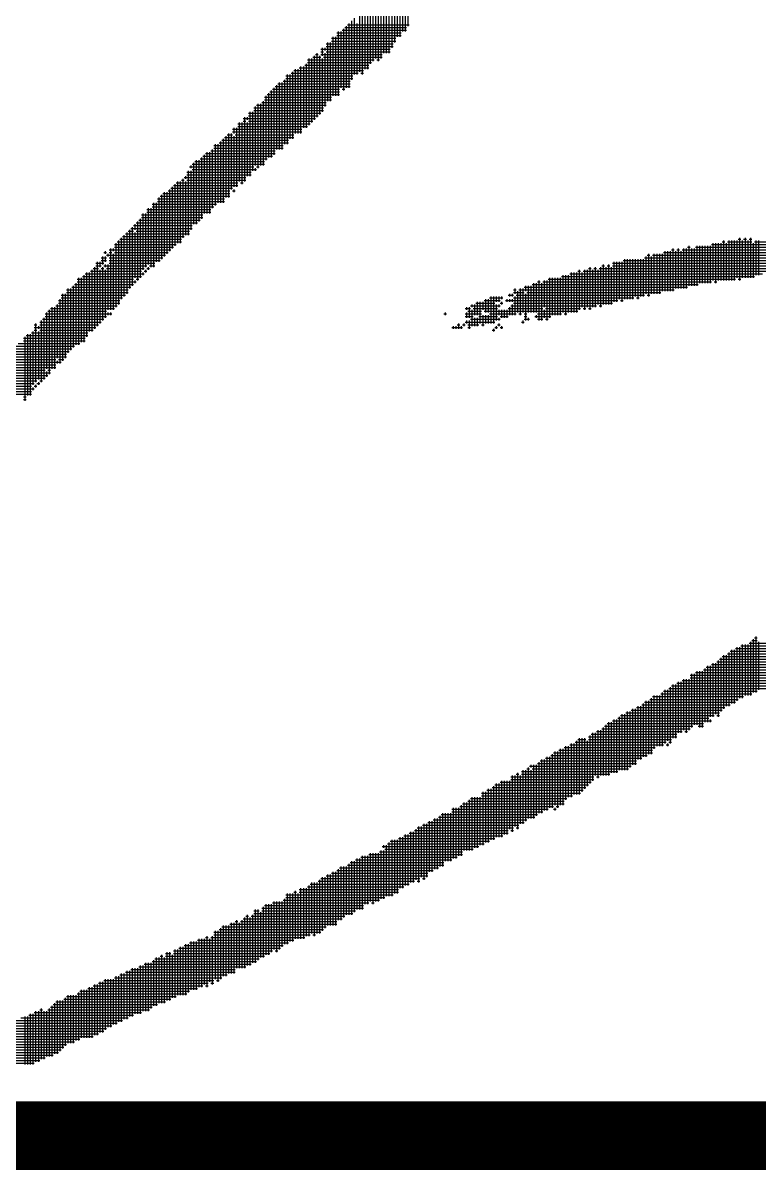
# Model space of a CAD drawing. Header units: feet. Extents: x 778950 to 1031250, y -253464 to -75264.
# Drawn here: x 950558 to 951199, y -245694 to -244694 of the extents above; entities that cross this region are included whole.
import ezdxf
from ezdxf.enums import TextEntityAlignment as Align

# ---------------------------------------------------------------- set-up
doc = ezdxf.new("R2010")
doc.units = ezdxf.units.FT
doc.header["$LTSCALE"] = 3000
doc.header["$MEASUREMENT"] = 0
for name, color, linetype in [('CX-BORD-LIN1', 4, 'CONTINUOUS'), ('CX-BORD-LIN2', 3, 'CONTINUOUS'), ('CX-BORD-TEX2', 7, 'CONTINUOUS'), ('CX-BORD-TEX3', 6, 'CONTINUOUS'), ('CX-MISC', 2, 'CONTINUOUS')]:
    doc.layers.add(name, color=color, linetype=linetype)
doc.styles.add('TB_TEXT', font='')
doc.styles.add('TB_WBTXT', font='')
doc.styles.add('TB_WMTXT', font='')
doc.styles.get('TB_TEXT').set_extended_font_data('Dotum')
doc.styles.get('TB_WBTXT').set_extended_font_data('Dotum')
doc.styles.get('TB_WMTXT').set_extended_font_data('Dotum')

# ---------------------------------------------------------------- blocks, each defined once
blk = doc.blocks.new('CXBLKA1-KHCA')
at = {"layer": 'CX-BORD-LIN1', "const_width": 0.2}
blk.add_lwpolyline([(558, 6), (270, 6)], dxfattribs=at)
at = {"layer": 'CX-BORD-LIN1', "style": 'TB_TEXT'}
for tag, p in [('TR_RCON5', (342.3033, 33)), ('TR_RCON4', (342.3033, 27)), ('TR_RCON3', (342.3033, 21)), ('TR_RCON2', (342.3033, 15)), ('TR_RCON1', (342.3033, 9))]:
    blk.add_attdef(tag, text='', height=3.5, dxfattribs=at).set_placement(p, align=Align.MIDDLE_LEFT)
for tag, height, p in [('TR_DGN5', 3.5, (451.1185, 33)), ('TR_CHK5', 3.5, (491.1185, 33)), ('TR_RDAT5', 3.5, (317.5, 33)), ('TR_APP5', 3.5, (531.1185, 33)), ('TR_RNUM5', 3, (285.1051, 32.6366)), ('TR_DGN4', 3.5, (451.1185, 27)), ('TR_CHK4', 3.5, (491.1185, 27)), ('TR_RDAT4', 3.5, (317.5, 27)), ('TR_APP4', 3.5, (531.1185, 27)), ('TR_RNUM4', 3, (285.1051, 26.6366)), ('TR_RDAT3', 3.5, (317.5, 21)), ('TR_DGN3', 3.5, (451.1185, 21)), ('TR_CHK3', 3.5, (491.1185, 21)), ('TR_APP3', 3.5, (531.1185, 21)), ('TR_RNUM3', 3, (285.1051, 20.6366)), ('TR_RDAT2', 3.5, (317.5, 15)), ('TR_DGN2', 3.5, (451.1185, 15)), ('TR_CHK2', 3.5, (491.1185, 15)), ('TR_APP2', 3.5, (531.1185, 15)), ('TR_RNUM2', 3, (285.1051, 14.6366)), ('TR_DGN1', 3.5, (451.1185, 9)), ('TR_CHK1', 3.5, (491.1185, 9)), ('TR_RDAT1', 3.5, (317.5, 9)), ('TR_APP1', 3.5, (531.1185, 9)), ('TR_RNUM1', 3, (285.1051, 8.6366))]:
    blk.add_attdef(tag, text='', height=height, dxfattribs=at).set_placement(p, align=Align.MIDDLE_CENTER)
at = {"layer": 'CX-BORD-LIN2', "style": 'TB_TEXT'}
blk.add_attdef('TD_VERSION', text='', height=3, rotation=90, dxfattribs=at).set_placement((800.5, 48.0149), align=Align.MIDDLE_CENTER)
at = {"layer": 'CX-BORD-TEX2', "style": 'TB_WMTXT'}
for tag, height, p in [('TB_CNAME', 5, (15.3448, 531.8324)), ('TB_CSCOP', 4, (16.6346, 523.8324))]:
    blk.add_attdef(tag, text='', height=height, dxfattribs=at).set_placement(p, align=Align.BOTTOM_LEFT)
at = {"layer": 'CX-BORD-TEX2', "style": 'TB_WBTXT'}
for tag, height, p in [('TB_MTITIL', 10, (398, 533.3264)), ('TB_STITL', 7, (398, 518.3264))]:
    blk.add_attdef(tag, text='', height=height, dxfattribs=at).set_placement(p, align=Align.MIDDLE_CENTER)
at = {"layer": 'CX-BORD-TEX3', "style": 'TB_TEXT'}
for tag, height, p in [('TD_LNDST', 4.5, (215, 31.5)), ('TD_DSECT', 4.5, (605.5, 31.5)), ('TD_DDIST', 4.5, (654.5, 31.5)), ('TD_DNAME_TOP', 4.5, (755, 27.957)), ('TD_CSECT', 4.5, (605.5, 22.5)), ('TD_CDIST', 4.5, (654.5, 22.5)), ('TD_DNAME_MAIN', 4.5, (755, 21.4731)), ('TD_DNAME_BOT', 3, (755, 15.2489)), ('TD_HSCAL', 4.5, (620.8841, 13.7484)), ('TD_VSCAL', 4.5, (656.8615, 13.7484)), ('TD_CCOMP', 4.5, (215, 13.5927)), ('TD_CSTEP', 4.5, (250.744, 5.125)), ('TD_FIELD', 4.5, (180, 5.125)), ('TD_DWGNO', 4.5, (755, 5.0017)), ('TD_DWGCODE', 4.5, (637, 4.7908))]:
    blk.add_attdef(tag, text='', height=height, dxfattribs=at).set_placement(p, align=Align.MIDDLE_CENTER)
for tag, height, width, p in [('TD_DCOMP', 4.5, 0.95, (215, 22.5875)), ('TD_CNAME', 5, 0.78, (65, 7.5956))]:
    blk.add_attdef(tag, text='', height=height, dxfattribs=dict(at, width=width)).set_placement(p, align=Align.MIDDLE_CENTER)

msp = doc.modelspace()

# ---------------------------------------------------------------- linework, layer by layer
at = {"layer": 'CX-MISC'}
for p, q in [((950888.24, -244652.16), (950888.24, -244701.15)), ((950890.57, -244649.83), (950890.57, -244701.15)), ((950892.91, -244649.83), (950892.91, -244696.49)), ((950878.91, -244661.49), (950878.91, -244715.15)), ((950881.24, -244659.16), (950881.24, -244710.48)), ((950883.58, -244656.83), (950883.58, -244705.82)), ((950885.91, -244654.5), (950885.91, -244705.82)), ((950867.25, -244673.16), (950867.25, -244726.81)), ((950869.58, -244668.49), (950869.58, -244724.48)), ((950871.91, -244668.49), (950871.91, -244719.81)), ((950874.24, -244663.83), (950874.24, -244719.81)), ((950876.58, -244663.83), (950876.58, -244719.81)), ((950855.58, -244682.49), (950855.58, -244733.81)), ((950857.91, -244677.82), (950857.91, -244733.81)), ((950860.25, -244677.82), (950860.25, -244729.15)), ((950862.58, -244675.49), (950862.58, -244726.81)), ((950864.91, -244675.49), (950864.91, -244724.48)), ((950843.92, -244691.82), (950843.92, -244743.14)), ((950846.25, -244689.49), (950846.25, -244738.48)), ((950850.92, -244684.82), (950850.92, -244736.14)), ((950853.25, -244684.82), (950853.25, -244738.48)), ((950831.09, -244702.32), (950887.07, -244702.32)), ((950832.25, -244701.15), (950832.25, -244757.14)), ((950834.59, -244701.15), (950834.59, -244750.14)), ((950835.75, -244699.99), (950891.74, -244699.99)), ((950836.92, -244698.82), (950836.92, -244752.47)), ((950838.09, -244697.65), (950891.74, -244697.65)), ((950839.25, -244696.49), (950839.25, -244750.14)), ((950840.42, -244695.32), (950894.07, -244695.32)), ((950841.59, -244694.15), (950841.59, -244750.14)), ((950848.58, -244694.15), (950848.58, -244738.48)), ((950821.76, -244711.65), (950880.08, -244711.65)), ((950822.92, -244710.48), (950822.92, -244761.81)), ((950825.26, -244710.48), (950825.26, -244761.81)), ((950826.42, -244706.98), (950882.41, -244706.98)), ((950826.42, -244709.32), (950882.41, -244709.32)), ((950827.59, -244705.82), (950827.59, -244757.14)), ((950829.92, -244705.82), (950829.92, -244757.14)), ((950831.09, -244704.65), (950887.07, -244704.65)), ((950810.09, -244723.31), (950817.09, -244723.31)), ((950811.26, -244722.15), (950811.26, -244778.13)), ((950812.43, -244720.98), (950814.76, -244720.98)), ((950813.59, -244719.81), (950813.59, -244775.8)), ((950815.92, -244722.15), (950815.92, -244773.47)), ((950817.09, -244716.32), (950877.74, -244716.32)), ((950817.09, -244718.65), (950819.42, -244718.65)), ((950817.09, -244720.98), (950870.75, -244720.98)), ((950818.26, -244715.15), (950818.26, -244722.15)), ((950819.42, -244723.31), (950870.75, -244723.31)), ((950820.59, -244715.15), (950820.59, -244717.48)), ((950820.59, -244719.81), (950820.59, -244766.47)), ((950821.76, -244713.98), (950880.08, -244713.98)), ((950821.76, -244718.65), (950877.74, -244718.65)), ((950798.43, -244732.65), (950859.08, -244732.65)), ((950799.59, -244731.48), (950799.59, -244789.8)), ((950801.93, -244731.48), (950801.93, -244785.13)), ((950803.09, -244730.31), (950859.08, -244730.31)), ((950804.26, -244729.15), (950804.26, -244785.13)), ((950805.43, -244725.65), (950863.75, -244725.65)), ((950805.43, -244727.98), (950861.41, -244727.98)), ((950806.59, -244724.48), (950806.59, -244782.8)), ((950808.93, -244724.48), (950808.93, -244780.47)), ((950818.26, -244724.48), (950818.26, -244771.14)), ((950866.08, -244725.65), (950868.41, -244725.65)), ((950785.6, -244743.14), (950785.6, -244799.13)), ((950786.76, -244739.64), (950845.08, -244739.64)), ((950786.76, -244741.98), (950845.08, -244741.98)), ((950787.93, -244738.48), (950787.93, -244799.13)), ((950790.26, -244738.48), (950790.26, -244794.46)), ((950791.43, -244737.31), (950849.75, -244737.31)), ((950792.6, -244736.14), (950792.6, -244794.46)), ((950793.76, -244734.98), (950854.42, -244734.98)), ((950794.93, -244733.81), (950794.93, -244789.8)), ((950797.26, -244733.81), (950797.26, -244789.8)), ((950852.08, -244737.31), (950854.42, -244737.31)), ((950773.93, -244752.47), (950773.93, -244810.79)), ((950775.1, -244751.31), (950833.42, -244751.31)), ((950776.27, -244750.14), (950776.27, -244808.46)), ((950777.43, -244748.97), (950842.75, -244748.97)), ((950778.6, -244747.81), (950778.6, -244803.8)), ((950779.77, -244746.64), (950842.75, -244746.64)), ((950780.93, -244745.48), (950780.93, -244803.8)), ((950783.27, -244745.48), (950783.27, -244803.8)), ((950784.43, -244744.31), (950842.75, -244744.31)), ((950835.75, -244751.31), (950838.09, -244751.31)), ((950765.77, -244762.97), (950821.76, -244762.97)), ((950766.94, -244761.81), (950766.94, -244817.79)), ((950768.1, -244758.31), (950826.42, -244758.31)), ((950768.1, -244760.64), (950826.42, -244760.64)), ((950769.27, -244757.14), (950769.27, -244813.13)), ((950770.43, -244755.97), (950833.42, -244755.97)), ((950771.6, -244754.81), (950771.6, -244810.79)), ((950772.77, -244753.64), (950833.42, -244753.64)), ((950754.11, -244772.3), (950817.09, -244772.3)), ((950755.27, -244771.14), (950755.27, -244827.12)), ((950757.6, -244771.14), (950757.6, -244822.46)), ((950758.77, -244767.64), (950819.42, -244767.64)), ((950758.77, -244769.97), (950819.42, -244769.97)), ((950759.94, -244766.47), (950759.94, -244817.79)), ((950761.1, -244765.3), (950821.76, -244765.3)), ((950762.27, -244764.14), (950762.27, -244820.13)), ((950764.6, -244764.14), (950764.6, -244817.79)), ((950744.77, -244781.63), (950807.76, -244781.63)), ((950745.94, -244780.47), (950745.94, -244831.79)), ((950748.27, -244780.47), (950748.27, -244834.12)), ((950749.44, -244776.97), (950812.43, -244776.97)), ((950749.44, -244779.3), (950751.77, -244779.3)), ((950750.61, -244775.8), (950750.61, -244831.79)), ((950752.94, -244775.8), (950752.94, -244778.13)), ((950752.94, -244780.47), (950752.94, -244827.12)), ((950754.11, -244774.64), (950814.76, -244774.64)), ((950754.11, -244779.3), (950810.09, -244779.3)), ((950733.11, -244793.3), (950793.76, -244793.3)), ((950734.28, -244792.13), (950734.28, -244845.79)), ((950735.44, -244790.97), (950740.11, -244790.97)), ((950736.61, -244789.8), (950736.61, -244845.79)), ((950738.94, -244789.8), (950738.94, -244838.79)), ((950740.11, -244786.3), (950800.76, -244786.3)), ((950740.11, -244788.63), (950800.76, -244788.63)), ((950741.27, -244785.13), (950741.27, -244789.8)), ((950741.27, -244792.13), (950741.27, -244836.45)), ((950742.44, -244790.97), (950793.76, -244790.97)), ((950743.61, -244785.13), (950743.61, -244836.45)), ((950744.77, -244783.97), (950805.43, -244783.97)), ((950723.78, -244800.3), (950784.43, -244800.3)), ((950723.78, -244802.63), (950784.43, -244802.63)), ((950724.95, -244799.13), (950724.95, -244852.78)), ((950727.28, -244799.13), (950727.28, -244850.45)), ((950728.44, -244797.96), (950789.1, -244797.96)), ((950729.61, -244796.8), (950729.61, -244850.45)), ((950730.78, -244795.63), (950789.1, -244795.63)), ((950731.94, -244794.46), (950731.94, -244850.45)), ((950708.62, -244813.13), (950708.62, -244869.11)), ((950710.95, -244813.13), (950710.95, -244866.78)), ((950712.11, -244811.96), (950770.43, -244811.96)), ((950713.28, -244810.79), (950713.28, -244864.45)), ((950714.45, -244809.63), (950775.1, -244809.63)), ((950715.61, -244808.46), (950715.61, -244859.78)), ((950716.78, -244807.29), (950777.43, -244807.29)), ((950717.95, -244806.13), (950717.95, -244859.78)), ((950720.28, -244806.13), (950720.28, -244859.78)), ((950721.45, -244804.96), (950777.43, -244804.96)), ((950722.61, -244803.8), (950722.61, -244855.12)), ((950701.62, -244822.46), (950701.62, -244878.45)), ((950702.78, -244818.96), (950758.77, -244818.96)), ((950703.95, -244817.79), (950703.95, -244820.13)), ((950703.95, -244822.46), (950703.95, -244873.78)), ((950705.12, -244816.63), (950768.1, -244816.63)), ((950705.12, -244821.29), (950761.1, -244821.29)), ((950706.28, -244815.46), (950706.28, -244869.11)), ((950707.45, -244814.29), (950768.1, -244814.29)), ((950759.94, -244820.13), (950759.94, -244822.46)), ((950761.1, -244818.96), (950763.44, -244818.96)), ((950691.12, -244832.96), (950744.77, -244832.96)), ((950692.29, -244831.79), (950692.29, -244885.44)), ((950694.62, -244831.79), (950694.62, -244885.44)), ((950695.79, -244830.62), (950698.12, -244830.62)), ((950696.95, -244829.46), (950696.95, -244880.78)), ((950698.12, -244828.29), (950751.77, -244828.29)), ((950699.28, -244827.12), (950699.28, -244829.46)), ((950699.28, -244831.79), (950699.28, -244878.45)), ((950700.45, -244823.62), (950756.44, -244823.62)), ((950700.45, -244825.96), (950756.44, -244825.96)), ((950700.45, -244830.62), (950751.77, -244830.62)), ((950747.11, -244832.96), (950749.44, -244832.96)), ((950678.29, -244843.45), (950678.29, -244899.44)), ((950679.46, -244842.29), (950737.78, -244842.29)), ((950680.62, -244841.12), (950680.62, -244897.11)), ((950682.95, -244841.12), (950682.95, -244894.77)), ((950684.12, -244839.95), (950737.78, -244839.95)), ((950685.29, -244838.79), (950685.29, -244892.44)), ((950686.45, -244837.62), (950740.11, -244837.62)), ((950687.62, -244836.45), (950687.62, -244890.11)), ((950688.79, -244835.29), (950744.77, -244835.29)), ((950689.95, -244834.12), (950689.95, -244887.78)), ((950740.11, -244839.95), (950742.44, -244839.95)), ((950741.27, -244838.79), (950741.27, -244841.12)), ((950670.12, -244851.62), (950726.11, -244851.62)), ((950671.29, -244850.45), (950671.29, -244906.44)), ((950673.62, -244850.45), (950673.62, -244901.77)), ((950674.79, -244846.95), (950733.11, -244846.95)), ((950674.79, -244849.29), (950733.11, -244849.29)), ((950675.96, -244845.79), (950675.96, -244901.77)), ((950677.12, -244844.62), (950737.78, -244844.62)), ((950660.79, -244860.95), (950714.45, -244860.95)), ((950660.79, -244863.28), (950714.45, -244863.28)), ((950661.96, -244859.78), (950661.96, -244908.77)), ((950664.29, -244859.78), (950664.29, -244906.44)), ((950665.46, -244856.28), (950721.45, -244856.28)), ((950665.46, -244858.62), (950721.45, -244858.62)), ((950666.63, -244855.12), (950666.63, -244904.11)), ((950668.96, -244855.12), (950668.96, -244906.44)), ((950670.12, -244853.95), (950723.78, -244853.95)), ((950651.46, -244872.61), (950705.12, -244872.61)), ((950652.63, -244871.45), (950652.63, -244922.77)), ((950653.79, -244870.28), (950705.12, -244870.28)), ((950654.96, -244869.11), (950654.96, -244873.78)), ((950656.13, -244867.95), (950709.78, -244867.95)), ((950657.29, -244866.78), (950657.29, -244918.1)), ((950658.46, -244865.61), (950712.11, -244865.61)), ((950659.63, -244864.45), (950659.63, -244915.77)), ((950640.96, -244883.11), (950640.96, -244939.1)), ((950642.13, -244881.94), (950695.79, -244881.94)), ((950643.3, -244880.78), (950643.3, -244934.43)), ((950644.46, -244879.61), (950698.12, -244879.61)), ((950645.63, -244878.45), (950645.63, -244932.1)), ((950646.8, -244877.28), (950702.78, -244877.28)), ((950647.96, -244876.11), (950647.96, -244929.77)), ((950649.13, -244874.95), (950653.79, -244874.95)), ((950650.3, -244873.78), (950650.3, -244925.1)), ((950654.96, -244876.11), (950654.96, -244915.77)), ((950656.13, -244874.95), (950702.78, -244874.95)), ((951168.18, -244883.11), (951168.18, -244918.1)), ((951172.84, -244883.11), (951172.84, -244918.1)), ((951175.18, -244883.11), (951175.18, -244918.1)), ((951177.51, -244883.11), (951177.51, -244918.1)), ((951179.84, -244883.11), (951179.84, -244915.77)), ((951181.01, -244881.94), (951183.34, -244881.94)), ((951182.17, -244880.78), (951182.17, -244918.1)), ((951184.51, -244883.11), (951184.51, -244915.77)), ((951185.67, -244881.94), (951188.01, -244881.94)), ((951186.84, -244880.78), (951186.84, -244915.77)), ((951189.17, -244883.11), (951189.17, -244915.77)), ((951190.34, -244881.94), (951192.67, -244881.94)), ((951191.51, -244880.78), (951191.51, -244915.77)), ((951196.17, -244883.11), (951196.17, -244913.44)), ((951198.5, -244883.11), (951198.5, -244913.44)), ((950629.3, -244892.44), (950629.3, -244894.77)), ((950632.8, -244891.28), (950686.45, -244891.28)), ((950633.97, -244890.11), (950633.97, -244943.76)), ((950636.3, -244890.11), (950636.3, -244892.44)), ((950637.47, -244886.61), (950691.12, -244886.61)), ((950637.47, -244888.94), (950688.79, -244888.94)), ((950638.63, -244885.44), (950638.63, -244941.43)), ((950639.8, -244884.28), (950695.79, -244884.28)), ((951116.86, -244892.44), (951116.86, -244927.43)), ((951119.19, -244892.44), (951119.19, -244927.43)), ((951121.52, -244892.44), (951121.52, -244927.43)), ((951122.69, -244891.28), (951125.02, -244891.28)), ((951123.85, -244890.11), (951123.85, -244927.43)), ((951126.19, -244892.44), (951126.19, -244925.1)), ((951127.35, -244891.28), (951129.69, -244891.28)), ((951128.52, -244890.11), (951128.52, -244925.1)), ((951130.85, -244892.44), (951130.85, -244925.1)), ((951132.02, -244891.28), (951477.27, -244891.28)), ((951133.19, -244890.11), (951133.19, -244925.1)), ((951135.52, -244890.11), (951135.52, -244925.1)), ((951136.68, -244888.94), (951139.02, -244888.94)), ((951137.85, -244887.78), (951137.85, -244922.77)), ((951140.18, -244890.11), (951140.18, -244922.77)), ((951142.52, -244890.11), (951142.52, -244922.77)), ((951143.68, -244888.94), (951472.61, -244888.94)), ((951144.85, -244887.78), (951144.85, -244922.77)), ((951147.18, -244887.78), (951147.18, -244920.44)), ((951149.51, -244887.78), (951149.51, -244920.44)), ((951151.85, -244887.78), (951151.85, -244920.44)), ((951154.18, -244887.78), (951154.18, -244920.44)), ((951156.51, -244887.78), (951156.51, -244920.44)), ((951157.68, -244886.61), (951460.94, -244886.61)), ((951158.85, -244885.44), (951158.85, -244918.1)), ((951161.18, -244885.44), (951161.18, -244920.44)), ((951163.51, -244885.44), (951163.51, -244918.1)), ((951165.84, -244885.44), (951165.84, -244918.1)), ((951167.01, -244884.28), (951169.34, -244884.28)), ((951170.51, -244885.44), (951170.51, -244918.1)), ((951171.68, -244884.28), (951192.67, -244884.28)), ((951193.84, -244885.44), (951193.84, -244915.77)), ((951195, -244884.28), (951449.28, -244884.28)), ((950621.14, -244902.94), (950628.13, -244902.94)), ((950622.3, -244901.77), (950622.3, -244957.76)), ((950624.63, -244901.77), (950624.63, -244906.44)), ((950625.8, -244898.27), (950630.47, -244898.27)), ((950625.8, -244900.61), (950630.47, -244900.61)), ((950626.97, -244897.11), (950626.97, -244904.11)), ((950628.13, -244893.61), (950630.47, -244893.61)), ((950629.3, -244897.11), (950629.3, -244901.77)), ((950630.47, -244895.94), (950681.79, -244895.94)), ((950631.63, -244894.77), (950631.63, -244897.11)), ((950632.8, -244893.61), (950635.13, -244893.61)), ((950632.8, -244898.27), (950679.46, -244898.27)), ((950632.8, -244900.61), (950677.12, -244900.61)), ((950632.8, -244902.94), (950672.46, -244902.94)), ((950636.3, -244894.77), (950636.3, -244943.76)), ((950637.47, -244893.61), (950684.12, -244893.61)), ((951071.37, -244902.94), (951339.64, -244902.94)), ((951072.53, -244901.77), (951072.53, -244936.77)), ((951074.87, -244901.77), (951074.87, -244936.77)), ((951077.2, -244901.77), (951077.2, -244934.43)), ((951079.53, -244901.77), (951079.53, -244936.77)), ((951080.7, -244900.61), (951498.27, -244900.61)), ((951081.86, -244899.44), (951081.86, -244934.43)), ((951084.2, -244899.44), (951084.2, -244934.43)), ((951086.53, -244899.44), (951086.53, -244934.43)), ((951088.86, -244899.44), (951088.86, -244934.43)), ((951091.19, -244899.44), (951091.19, -244932.1)), ((951093.53, -244899.44), (951093.53, -244934.43)), ((951095.86, -244899.44), (951095.86, -244932.1)), ((951098.19, -244899.44), (951098.19, -244932.1)), ((951099.36, -244898.27), (951493.6, -244898.27)), ((951100.53, -244897.11), (951100.53, -244929.77)), ((951101.69, -244895.94), (951104.03, -244895.94)), ((951102.86, -244894.77), (951102.86, -244932.1)), ((951105.19, -244897.11), (951105.19, -244929.77)), ((951106.36, -244895.94), (951488.94, -244895.94)), ((951107.52, -244894.77), (951107.52, -244929.77)), ((951109.86, -244894.77), (951109.86, -244929.77)), ((951112.19, -244894.77), (951112.19, -244929.77)), ((951114.52, -244894.77), (951114.52, -244927.43)), ((951115.69, -244893.61), (951484.27, -244893.61)), ((950610.64, -244913.44), (950610.64, -244971.76)), ((950611.8, -244912.27), (950663.13, -244912.27)), ((950612.97, -244911.1), (950612.97, -244967.09)), ((950615.3, -244911.1), (950615.3, -244962.43)), ((950616.47, -244909.94), (950660.79, -244909.94)), ((950617.64, -244908.77), (950617.64, -244962.43)), ((950618.8, -244907.61), (950623.47, -244907.61)), ((950619.97, -244906.44), (950619.97, -244960.09)), ((950621.14, -244905.27), (950625.8, -244905.27)), ((950624.63, -244908.77), (950624.63, -244955.43)), ((950625.8, -244907.61), (950628.13, -244907.61)), ((950626.97, -244906.44), (950626.97, -244953.09)), ((950628.13, -244905.27), (950665.46, -244905.27)), ((950629.3, -244904.11), (950629.3, -244906.44)), ((950629.3, -244908.77), (950629.3, -244950.76)), ((950630.47, -244907.61), (950663.13, -244907.61)), ((950631.63, -244904.11), (950631.63, -244943.76)), ((950661.96, -244911.1), (950661.96, -244913.44)), ((950663.13, -244909.94), (950665.46, -244909.94)), ((950664.29, -244908.77), (950664.29, -244911.1)), ((950665.46, -244907.61), (950667.79, -244907.61)), ((950666.63, -244906.44), (950666.63, -244908.77)), ((950667.79, -244905.27), (950672.46, -244905.27)), ((951028.21, -244913.44), (951028.21, -244946.1)), ((951030.54, -244913.44), (951030.54, -244948.43)), ((951032.87, -244913.44), (951032.87, -244946.1)), ((951034.04, -244912.27), (951202, -244912.27)), ((951035.21, -244911.1), (951035.21, -244946.1)), ((951037.54, -244911.1), (951037.54, -244946.1)), ((951039.87, -244911.1), (951039.87, -244946.1)), ((951041.04, -244909.94), (951043.37, -244909.94)), ((951042.21, -244908.77), (951042.21, -244943.76)), ((951044.54, -244911.1), (951044.54, -244941.43)), ((951045.71, -244909.94), (951234.66, -244909.94)), ((951046.87, -244908.77), (951046.87, -244943.76)), ((951049.2, -244908.77), (951049.2, -244941.43)), ((951050.37, -244907.61), (951052.7, -244907.61)), ((951051.54, -244906.44), (951051.54, -244943.76)), ((951053.87, -244908.77), (951053.87, -244941.43)), ((951055.04, -244907.61), (951057.37, -244907.61)), ((951056.2, -244906.44), (951056.2, -244941.43)), ((951058.54, -244908.77), (951058.54, -244939.1)), ((951059.7, -244907.61), (951255.66, -244907.61)), ((951060.87, -244906.44), (951060.87, -244941.43)), ((951062.03, -244905.27), (951064.37, -244905.27)), ((951063.2, -244904.11), (951063.2, -244939.1)), ((951065.53, -244906.44), (951065.53, -244939.1)), ((951066.7, -244905.27), (951069.03, -244905.27)), ((951067.87, -244904.11), (951067.87, -244939.1)), ((951070.2, -244906.44), (951070.2, -244939.1)), ((951071.37, -244905.27), (951283.65, -244905.27)), ((950601.31, -244922.77), (950601.31, -244976.42)), ((950602.47, -244921.6), (950653.79, -244921.6)), ((950603.64, -244920.44), (950603.64, -244974.09)), ((950604.81, -244916.94), (950653.79, -244916.94)), ((950604.81, -244919.27), (950656.13, -244919.27)), ((950605.97, -244915.77), (950605.97, -244974.09)), ((950608.31, -244915.77), (950608.31, -244971.76)), ((950609.47, -244914.6), (950660.79, -244914.6)), ((950654.96, -244918.1), (950654.96, -244920.44)), ((950656.13, -244916.94), (950658.46, -244916.94)), ((950995.55, -244922.77), (950995.55, -244927.43)), ((950997.88, -244922.77), (950997.88, -244946.1)), ((951000.22, -244922.77), (951000.22, -244946.1)), ((951001.38, -244921.6), (951146.02, -244921.6)), ((951002.55, -244920.44), (951002.55, -244946.1)), ((951004.88, -244920.44), (951004.88, -244946.1)), ((951006.05, -244919.27), (951008.38, -244919.27)), ((951007.21, -244918.1), (951007.21, -244953.09)), ((951009.55, -244920.44), (951009.55, -244953.09)), ((951010.71, -244919.27), (951157.68, -244919.27)), ((951011.88, -244918.1), (951011.88, -244941.43)), ((951014.21, -244918.1), (951014.21, -244953.09)), ((951015.38, -244916.94), (951178.67, -244916.94)), ((951016.55, -244915.77), (951016.55, -244950.76)), ((951018.88, -244915.77), (951018.88, -244948.43)), ((951021.21, -244915.77), (951021.21, -244948.43)), ((951023.54, -244915.77), (951023.54, -244948.43)), ((951025.88, -244915.77), (951025.88, -244948.43)), ((951027.04, -244914.6), (951195, -244914.6)), ((951160.01, -244919.27), (951162.35, -244919.27)), ((951181.01, -244916.94), (951183.34, -244916.94)), ((950590.81, -244930.93), (950646.8, -244930.93)), ((950590.81, -244933.27), (950644.46, -244933.27)), ((950591.98, -244929.77), (950591.98, -244988.09)), ((950594.31, -244929.77), (950594.31, -244985.75)), ((950595.47, -244926.27), (950649.13, -244926.27)), ((950595.47, -244928.6), (950649.13, -244928.6)), ((950596.64, -244925.1), (950596.64, -244981.09)), ((950598.97, -244925.1), (950598.97, -244978.76)), ((950600.14, -244923.93), (950651.46, -244923.93)), ((950964.06, -244933.27), (950975.72, -244933.27)), ((950965.22, -244932.1), (950965.22, -244955.43)), ((950967.56, -244932.1), (950967.56, -244955.43)), ((950969.89, -244932.1), (950969.89, -244936.77)), ((950972.22, -244932.1), (950972.22, -244936.77)), ((950974.55, -244932.1), (950974.55, -244934.43)), ((950980.39, -244930.93), (950985.05, -244930.93)), ((950981.55, -244929.77), (950981.55, -244932.1)), ((950983.89, -244929.77), (950983.89, -244932.1)), ((950985.05, -244926.27), (950987.39, -244926.27)), ((950985.05, -244928.6), (950994.38, -244928.6)), ((950985.05, -244933.27), (951090.03, -244933.27)), ((950986.22, -244925.1), (950986.22, -244929.77)), ((950986.22, -244932.1), (950986.22, -244948.43)), ((950987.39, -244930.93), (951099.36, -244930.93)), ((950988.55, -244927.43), (950988.55, -244946.1)), ((950989.72, -244926.27), (951125.02, -244926.27)), ((950990.88, -244925.1), (950990.88, -244948.43)), ((950993.22, -244925.1), (950993.22, -244946.1)), ((950994.38, -244923.93), (951136.68, -244923.93)), ((950995.55, -244929.77), (950995.55, -244953.09)), ((950996.72, -244928.6), (951113.36, -244928.6)), ((951092.36, -244933.27), (951094.69, -244933.27)), ((951101.69, -244930.93), (951104.03, -244930.93)), ((950581.48, -244942.6), (950637.47, -244942.6)), ((950582.64, -244941.43), (950582.64, -244995.09)), ((950584.98, -244941.43), (950584.98, -244995.09)), ((950586.14, -244940.26), (950639.8, -244940.26)), ((950587.31, -244939.1), (950587.31, -244985.75)), ((950588.48, -244935.6), (950642.13, -244935.6)), ((950588.48, -244937.93), (950642.13, -244937.93)), ((950589.64, -244934.43), (950589.64, -244990.42)), ((950943.06, -244942.6), (950947.73, -244942.6)), ((950944.23, -244941.43), (950944.23, -244943.76)), ((950946.56, -244941.43), (950946.56, -244950.76)), ((950947.73, -244940.26), (950973.39, -244940.26)), ((950948.89, -244939.1), (950948.89, -244941.43)), ((950950.06, -244942.6), (950971.06, -244942.6)), ((950951.23, -244939.1), (950951.23, -244948.43)), ((950952.39, -244937.93), (950968.72, -244937.93)), ((950953.56, -244936.77), (950953.56, -244948.43)), ((950955.89, -244936.77), (950955.89, -244955.43)), ((950958.23, -244936.77), (950958.23, -244943.76)), ((950959.39, -244935.6), (950973.39, -244935.6)), ((950960.56, -244934.43), (950960.56, -244946.1)), ((950962.89, -244934.43), (950962.89, -244946.1)), ((950969.89, -244939.1), (950969.89, -244953.09)), ((950972.22, -244939.1), (950972.22, -244941.43)), ((950973.39, -244937.93), (950975.72, -244937.93)), ((950974.55, -244936.77), (950974.55, -244939.1)), ((950978.05, -244935.6), (951076.03, -244935.6)), ((950979.22, -244934.43), (950979.22, -244936.77)), ((950980.39, -244942.6), (951010.71, -244942.6)), ((950981.55, -244934.43), (950981.55, -244936.77)), ((950981.55, -244941.43), (950981.55, -244948.43)), ((950982.72, -244940.26), (951057.37, -244940.26)), ((950983.89, -244934.43), (950983.89, -244936.77)), ((950983.89, -244939.1), (950983.89, -244948.43)), ((950985.05, -244937.93), (951071.37, -244937.93)), ((951013.05, -244942.6), (951043.37, -244942.6)), ((951045.71, -244942.6), (951048.04, -244942.6)), ((951050.37, -244942.6), (951052.7, -244942.6)), ((951059.7, -244940.26), (951062.03, -244940.26)), ((951078.36, -244935.6), (951080.7, -244935.6)), ((950573.31, -244953.09), (950573.31, -245006.75)), ((950574.48, -244951.93), (950628.13, -244951.93)), ((950575.65, -244950.76), (950575.65, -245004.42)), ((950576.81, -244947.26), (950635.13, -244947.26)), ((950576.81, -244949.6), (950630.47, -244949.6)), ((950577.98, -244946.1), (950577.98, -244995.09)), ((950579.15, -244944.93), (950630.47, -244944.93)), ((950580.31, -244943.76), (950580.31, -244999.75)), ((950631.63, -244946.1), (950631.63, -244948.43)), ((950633.97, -244946.1), (950633.97, -244948.43)), ((950924.4, -244947.26), (950926.73, -244947.26)), ((950925.57, -244946.1), (950925.57, -244948.43)), ((950943.06, -244947.26), (950957.06, -244947.26)), ((950943.06, -244949.6), (950950.06, -244949.6)), ((950944.23, -244946.1), (950944.23, -244950.76)), ((950944.23, -244953.09), (950944.23, -244955.43)), ((950945.39, -244944.93), (950957.06, -244944.93)), ((950946.56, -244953.09), (950946.56, -244960.09)), ((950947.73, -244951.93), (950973.39, -244951.93)), ((950948.89, -244943.76), (950948.89, -244957.76)), ((950951.23, -244950.76), (950951.23, -244957.76)), ((950953.56, -244950.76), (950953.56, -244957.76)), ((950954.73, -244949.6), (950971.06, -244949.6)), ((950958.23, -244948.43), (950958.23, -244957.76)), ((950959.39, -244944.93), (951041.04, -244944.93)), ((950960.56, -244948.43), (950960.56, -244955.43)), ((950962.89, -244948.43), (950962.89, -244955.43)), ((950964.06, -244947.26), (950987.39, -244947.26)), ((950972.22, -244943.76), (950972.22, -244948.43)), ((950972.22, -244950.76), (950972.22, -244953.09)), ((950973.39, -244949.6), (950980.39, -244949.6)), ((950974.55, -244943.76), (950974.55, -244950.76)), ((950976.89, -244943.76), (950976.89, -244950.76)), ((950979.22, -244943.76), (950979.22, -244950.76)), ((950989.72, -244947.26), (950992.05, -244947.26)), ((950993.22, -244953.09), (950993.22, -244955.43)), ((950994.38, -244947.26), (950996.72, -244947.26)), ((950994.38, -244949.6), (950996.72, -244949.6)), ((950994.38, -244951.93), (950999.05, -244951.93)), ((950997.88, -244950.76), (950997.88, -244953.09)), ((951003.71, -244949.6), (951017.71, -244949.6)), ((951004.88, -244948.43), (951004.88, -244950.76)), ((951006.05, -244947.26), (951027.04, -244947.26)), ((951006.05, -244951.93), (951010.71, -244951.93)), ((951011.88, -244943.76), (951011.88, -244950.76)), ((951013.05, -244951.93), (951015.38, -244951.93)), ((951029.38, -244947.26), (951031.71, -244947.26)), ((950566.31, -244962.43), (950566.31, -245009.08)), ((950567.48, -244956.59), (950569.81, -244956.59)), ((950567.48, -244958.93), (950621.14, -244958.93)), ((950567.48, -244961.26), (950569.81, -244961.26)), ((950568.65, -244955.43), (950568.65, -245006.75)), ((950570.98, -244957.76), (950570.98, -244960.09)), ((950570.98, -244962.43), (950570.98, -245004.42)), ((950572.15, -244954.26), (950625.8, -244954.26)), ((950572.15, -244956.59), (950623.47, -244956.59)), ((950572.15, -244961.26), (950618.8, -244961.26)), ((950931.4, -244958.93), (950940.73, -244958.93)), ((950932.56, -244957.76), (950932.56, -244960.09)), ((950934.9, -244957.76), (950934.9, -244960.09)), ((950936.06, -244956.59), (950938.4, -244956.59)), ((950937.23, -244955.43), (950937.23, -244960.09)), ((950939.56, -244957.76), (950939.56, -244960.09)), ((950940.73, -244956.59), (950943.06, -244956.59)), ((950941.9, -244955.43), (950941.9, -244957.76)), ((950943.06, -244954.26), (950968.72, -244954.26)), ((950945.39, -244956.59), (950954.73, -244956.59)), ((950945.39, -244958.93), (950947.73, -244958.93)), ((950957.06, -244956.59), (950959.39, -244956.59)), ((950966.39, -244961.26), (950968.72, -244961.26)), ((950967.56, -244960.09), (950967.56, -244962.43)), ((950968.72, -244958.93), (950971.06, -244958.93)), ((950969.89, -244957.76), (950969.89, -244960.09)), ((950971.06, -244956.59), (950973.39, -244956.59)), ((950972.22, -244955.43), (950972.22, -244957.76)), ((950973.39, -244958.93), (950975.72, -244958.93)), ((950974.55, -244957.76), (950974.55, -244960.09)), ((950992.05, -244954.26), (950994.38, -244954.26)), ((950553.48, -244972.92), (950607.14, -244972.92)), ((950558.15, -244968.26), (950611.8, -244968.26)), ((950558.15, -244970.59), (950611.8, -244970.59)), ((950559.32, -244967.09), (950559.32, -245023.08)), ((950560.48, -244965.93), (950614.14, -244965.93)), ((950561.65, -244964.76), (950561.65, -245018.41)), ((950563.98, -244964.76), (950563.98, -245018.41)), ((950565.15, -244963.59), (950614.14, -244963.59)), ((950546.49, -244982.25), (950595.47, -244982.25)), ((950548.82, -244977.59), (950600.14, -244977.59)), ((950548.82, -244979.92), (950597.81, -244979.92)), ((950551.15, -244975.26), (950602.47, -244975.26)), ((950534.82, -244991.59), (950586.14, -244991.59)), ((950541.82, -244989.25), (950590.81, -244989.25)), ((950544.15, -244984.59), (950595.47, -244984.59)), ((950544.15, -244986.92), (950586.14, -244986.92)), ((950587.31, -244988.09), (950587.31, -244990.42)), ((950588.48, -244986.92), (950593.14, -244986.92)), ((950527.82, -245003.25), (950576.81, -245003.25)), ((950530.16, -245000.92), (950579.15, -245000.92)), ((950532.49, -244996.25), (950576.81, -244996.25)), ((950532.49, -244998.58), (950581.48, -244998.58)), ((950537.15, -244993.92), (950586.14, -244993.92)), ((950577.98, -244997.42), (950577.98, -245002.08)), ((950579.15, -244996.25), (950581.48, -244996.25)), ((950518.49, -245010.25), (950565.15, -245010.25)), ((950518.49, -245012.58), (950567.48, -245012.58)), ((950520.83, -245007.92), (950567.48, -245007.92)), ((950523.16, -245005.58), (950569.81, -245005.58)), ((950566.31, -245011.41), (950566.31, -245013.75)), ((950567.48, -245010.25), (950569.81, -245010.25)), ((950568.65, -245009.08), (950568.65, -245011.41)), ((950569.81, -245007.92), (950572.15, -245007.92)), ((950570.98, -245006.75), (950570.98, -245009.08)), ((950572.15, -245005.58), (950574.48, -245005.58)), ((950513.83, -245014.91), (950565.15, -245014.91)), ((950513.83, -245017.25), (950565.15, -245017.25)), ((950558.15, -245019.58), (950560.48, -245019.58)), ((950558.15, -245021.91), (950560.48, -245021.91)), ((951191.51, -245233.03), (951191.51, -245279.69)), ((951192.67, -245231.86), (951197.34, -245231.86)), ((951193.84, -245230.7), (951193.84, -245277.35)), ((951195, -245229.53), (951197.34, -245229.53)), ((951196.17, -245228.37), (951196.17, -245277.35)), ((951198.5, -245233.03), (951198.5, -245275.02)), ((951172.84, -245242.36), (951172.84, -245289.02)), ((951174.01, -245241.2), (951253.32, -245241.2)), ((951175.18, -245240.03), (951175.18, -245286.69)), ((951177.51, -245240.03), (951177.51, -245286.69)), ((951178.67, -245238.86), (951253.32, -245238.86)), ((951179.84, -245237.7), (951179.84, -245284.35)), ((951182.17, -245237.7), (951182.17, -245282.02)), ((951183.34, -245236.53), (951260.32, -245236.53)), ((951184.51, -245235.36), (951184.51, -245282.02)), ((951186.84, -245235.36), (951186.84, -245279.69)), ((951189.17, -245235.36), (951189.17, -245279.69)), ((951190.34, -245234.2), (951264.99, -245234.2)), ((951157.68, -245252.86), (951232.33, -245252.86)), ((951158.85, -245251.69), (951158.85, -245298.35)), ((951161.18, -245251.69), (951161.18, -245296.02)), ((951162.35, -245250.53), (951236.99, -245250.53)), ((951163.51, -245249.36), (951163.51, -245298.35)), ((951164.68, -245248.19), (951241.66, -245248.19)), ((951165.84, -245247.03), (951165.84, -245293.68)), ((951167.01, -245245.86), (951248.66, -245245.86)), ((951168.18, -245244.69), (951168.18, -245291.35)), ((951170.51, -245244.69), (951170.51, -245289.02)), ((951171.68, -245243.53), (951250.99, -245243.53)), ((951139.02, -245262.19), (951225.33, -245262.19)), ((951140.18, -245261.02), (951140.18, -245307.68)), ((951142.52, -245261.02), (951142.52, -245305.35)), ((951143.68, -245259.86), (951227.66, -245259.86)), ((951144.85, -245258.69), (951144.85, -245305.35)), ((951147.18, -245258.69), (951147.18, -245307.68)), ((951149.51, -245258.69), (951149.51, -245307.68)), ((951150.68, -245257.53), (951227.66, -245257.53)), ((951151.85, -245256.36), (951151.85, -245303.01)), ((951153.01, -245255.19), (951230, -245255.19)), ((951154.18, -245254.03), (951154.18, -245303.01)), ((951156.51, -245254.03), (951156.51, -245298.35)), ((951121.52, -245272.69), (951121.52, -245321.68)), ((951122.69, -245271.52), (951209, -245271.52)), ((951123.85, -245270.36), (951123.85, -245317.01)), ((951126.19, -245270.36), (951126.19, -245317.01)), ((951127.35, -245269.19), (951213.67, -245269.19)), ((951128.52, -245268.02), (951128.52, -245312.35)), ((951130.85, -245268.02), (951130.85, -245312.35)), ((951132.02, -245266.86), (951218.33, -245266.86)), ((951133.19, -245265.69), (951133.19, -245310.01)), ((951135.52, -245265.69), (951135.52, -245312.35)), ((951137.85, -245265.69), (951137.85, -245310.01)), ((951139.02, -245264.52), (951220.67, -245264.52)), ((951104.03, -245283.19), (951181.01, -245283.19)), ((951105.19, -245282.02), (951105.19, -245331.01)), ((951106.36, -245280.85), (951185.67, -245280.85)), ((951107.52, -245279.69), (951107.52, -245326.34)), ((951109.86, -245279.69), (951109.86, -245324.01)), ((951112.19, -245279.69), (951112.19, -245324.01)), ((951113.36, -245278.52), (951192.67, -245278.52)), ((951114.52, -245277.35), (951114.52, -245324.01)), ((951115.69, -245276.19), (951197.34, -245276.19)), ((951116.86, -245275.02), (951116.86, -245321.68)), ((951119.19, -245275.02), (951119.19, -245319.34)), ((951120.35, -245273.85), (951206.67, -245273.85)), ((951087.7, -245292.52), (951167.01, -245292.52)), ((951088.86, -245291.35), (951088.86, -245340.34)), ((951091.19, -245291.35), (951091.19, -245340.34)), ((951092.36, -245290.18), (951169.34, -245290.18)), ((951093.53, -245289.02), (951093.53, -245335.67)), ((951095.86, -245289.02), (951095.86, -245335.67)), ((951097.03, -245287.85), (951174.01, -245287.85)), ((951098.19, -245286.69), (951098.19, -245333.34)), ((951099.36, -245285.52), (951178.67, -245285.52)), ((951100.53, -245284.35), (951100.53, -245333.34)), ((951102.86, -245284.35), (951102.86, -245331.01)), ((951067.87, -245303.01), (951067.87, -245349.67)), ((951070.2, -245303.01), (951070.2, -245347.34)), ((951071.37, -245301.85), (951157.68, -245301.85)), ((951072.53, -245300.68), (951072.53, -245347.34)), ((951074.87, -245300.68), (951074.87, -245347.34)), ((951076.03, -245299.52), (951155.35, -245299.52)), ((951077.2, -245298.35), (951077.2, -245345.01)), ((951078.36, -245297.18), (951160.01, -245297.18)), ((951079.53, -245296.02), (951079.53, -245345.01)), ((951081.86, -245296.02), (951081.86, -245345.01)), ((951083.03, -245294.85), (951164.68, -245294.85)), ((951084.2, -245293.68), (951084.2, -245345.01)), ((951086.53, -245293.68), (951086.53, -245342.67)), ((951156.51, -245300.68), (951156.51, -245303.01)), ((951162.35, -245297.18), (951164.68, -245297.18)), ((951053.87, -245312.35), (951053.87, -245354.34)), ((951056.2, -245312.35), (951056.2, -245349.67)), ((951057.37, -245311.18), (951132.02, -245311.18)), ((951058.54, -245310.01), (951058.54, -245352)), ((951060.87, -245310.01), (951060.87, -245349.67)), ((951062.03, -245308.85), (951139.02, -245308.85)), ((951063.2, -245307.68), (951063.2, -245349.67)), ((951064.37, -245306.51), (951141.35, -245306.51)), ((951065.53, -245305.35), (951065.53, -245349.67)), ((951066.7, -245304.18), (951150.68, -245304.18)), ((951134.35, -245311.18), (951136.68, -245311.18)), ((951146.02, -245306.51), (951150.68, -245306.51)), ((951034.04, -245322.84), (951115.69, -245322.84)), ((951035.21, -245321.68), (951035.21, -245368.33)), ((951037.54, -245321.68), (951037.54, -245366)), ((951038.71, -245320.51), (951118.02, -245320.51)), ((951039.87, -245319.34), (951039.87, -245366)), ((951041.04, -245318.18), (951048.04, -245318.18)), ((951042.21, -245317.01), (951042.21, -245366)), ((951044.54, -245317.01), (951044.54, -245363.67)), ((951046.87, -245317.01), (951046.87, -245361.33)), ((951049.2, -245319.34), (951049.2, -245359)), ((951050.37, -245315.85), (951127.35, -245315.85)), ((951050.37, -245318.18), (951122.69, -245318.18)), ((951051.54, -245314.68), (951051.54, -245356.67)), ((951052.7, -245313.51), (951127.35, -245313.51)), ((951118.02, -245322.84), (951120.35, -245322.84)), ((951119.19, -245321.68), (951119.19, -245324.01)), ((951120.35, -245320.51), (951122.69, -245320.51)), ((951014.21, -245333.34), (951014.21, -245380)), ((951016.55, -245333.34), (951016.55, -245377.66)), ((951017.71, -245332.17), (951101.69, -245332.17)), ((951018.88, -245331.01), (951018.88, -245377.66)), ((951020.04, -245329.84), (951106.36, -245329.84)), ((951021.21, -245328.68), (951021.21, -245375.33)), ((951023.54, -245328.68), (951023.54, -245377.66)), ((951024.71, -245327.51), (951106.36, -245327.51)), ((951025.88, -245326.34), (951025.88, -245375.33)), ((951028.21, -245326.34), (951028.21, -245375.33)), ((951029.38, -245325.18), (951108.69, -245325.18)), ((951030.54, -245324.01), (951030.54, -245370.67)), ((951032.87, -245324.01), (951032.87, -245368.33)), ((950997.88, -245342.67), (950997.88, -245387)), ((950999.05, -245341.51), (951087.7, -245341.51)), ((951000.22, -245340.34), (951000.22, -245342.67)), ((951002.55, -245340.34), (951002.55, -245387)), ((951004.88, -245340.34), (951004.88, -245384.66)), ((951006.05, -245339.17), (951092.36, -245339.17)), ((951007.21, -245338.01), (951007.21, -245382.33)), ((951008.38, -245336.84), (951092.36, -245336.84)), ((951009.55, -245335.67), (951009.55, -245382.33)), ((951011.88, -245335.67), (951011.88, -245380)), ((951013.05, -245334.51), (951097.03, -245334.51)), ((950982.72, -245350.84), (951055.04, -245350.84)), ((950982.72, -245353.17), (951055.04, -245353.17)), ((950983.89, -245349.67), (950983.89, -245398.66)), ((950986.22, -245349.67), (950986.22, -245393.99)), ((950987.39, -245348.5), (950989.72, -245348.5)), ((950988.55, -245347.34), (950988.55, -245396.33)), ((950990.88, -245349.67), (950990.88, -245391.66)), ((950992.05, -245346.17), (951076.03, -245346.17)), ((950992.05, -245348.5), (951069.03, -245348.5)), ((950993.22, -245345.01), (950993.22, -245391.66)), ((950995.55, -245345.01), (950995.55, -245389.33)), ((950996.72, -245343.84), (950999.05, -245343.84)), ((951000.22, -245345.01), (951000.22, -245387)), ((951001.38, -245343.84), (951085.36, -245343.84)), ((951057.37, -245350.84), (951059.7, -245350.84)), ((950961.72, -245362.5), (951045.71, -245362.5)), ((950962.89, -245361.33), (950962.89, -245407.99)), ((950965.22, -245361.33), (950965.22, -245405.66)), ((950966.39, -245360.17), (951048.04, -245360.17)), ((950967.56, -245359), (950967.56, -245405.66)), ((950968.72, -245357.84), (951050.37, -245357.84)), ((950969.89, -245356.67), (950969.89, -245403.33)), ((950972.22, -245356.67), (950972.22, -245403.33)), ((950973.39, -245355.5), (951052.7, -245355.5)), ((950974.55, -245354.34), (950974.55, -245403.33)), ((950976.89, -245354.34), (950976.89, -245400.99)), ((950979.22, -245354.34), (950979.22, -245400.99)), ((950981.55, -245354.34), (950981.55, -245396.33)), ((950941.9, -245373), (950941.9, -245414.99)), ((950944.23, -245373), (950944.23, -245414.99)), ((950945.39, -245371.83), (951029.38, -245371.83)), ((950946.56, -245370.67), (950946.56, -245414.99)), ((950947.73, -245369.5), (951031.71, -245369.5)), ((950948.89, -245368.33), (950948.89, -245414.99)), ((950951.23, -245368.33), (950951.23, -245412.66)), ((950953.56, -245368.33), (950953.56, -245412.66)), ((950955.89, -245368.33), (950955.89, -245410.32)), ((950957.06, -245364.83), (951043.37, -245364.83)), ((950957.06, -245367.17), (951036.37, -245367.17)), ((950958.23, -245363.67), (950958.23, -245410.32)), ((950960.56, -245363.67), (950960.56, -245407.99)), ((950923.23, -245382.33), (950923.23, -245428.99)), ((950925.57, -245382.33), (950925.57, -245424.32)), ((950927.9, -245382.33), (950927.9, -245424.32)), ((950930.23, -245382.33), (950930.23, -245424.32)), ((950931.4, -245378.83), (951015.38, -245378.83)), ((950931.4, -245381.16), (951010.71, -245381.16)), ((950932.56, -245377.66), (950932.56, -245421.99)), ((950934.9, -245377.66), (950934.9, -245421.99)), ((950937.23, -245377.66), (950937.23, -245419.65)), ((950938.4, -245376.5), (951020.04, -245376.5)), ((950939.56, -245375.33), (950939.56, -245419.65)), ((950940.73, -245374.17), (951029.38, -245374.17)), ((951020.04, -245378.83), (951022.38, -245378.83)), ((951021.21, -245377.66), (951021.21, -245380)), ((951022.38, -245376.5), (951024.71, -245376.5)), ((950905.74, -245392.83), (950989.72, -245392.83)), ((950906.9, -245391.66), (950906.9, -245440.65)), ((950909.24, -245391.66), (950909.24, -245438.32)), ((950910.4, -245390.49), (950994.38, -245390.49)), ((950911.57, -245389.33), (950911.57, -245433.65)), ((950913.9, -245389.33), (950913.9, -245433.65)), ((950915.07, -245388.16), (950996.72, -245388.16)), ((950916.23, -245387), (950916.23, -245431.32)), ((950918.57, -245387), (950918.57, -245431.32)), ((950919.73, -245385.83), (951003.71, -245385.83)), ((950920.9, -245384.66), (950920.9, -245428.99)), ((950922.07, -245383.5), (951006.05, -245383.5)), ((950885.91, -245403.33), (950885.91, -245447.65)), ((950888.24, -245403.33), (950888.24, -245447.65)), ((950889.41, -245402.16), (950975.72, -245402.16)), ((950890.57, -245400.99), (950890.57, -245445.32)), ((950892.91, -245400.99), (950892.91, -245445.32)), ((950894.07, -245399.83), (950980.39, -245399.83)), ((950895.24, -245398.66), (950895.24, -245442.98)), ((950897.57, -245398.66), (950897.57, -245442.98)), ((950898.74, -245397.49), (950980.39, -245397.49)), ((950899.91, -245396.33), (950899.91, -245440.65)), ((950901.07, -245395.16), (950985.05, -245395.16)), ((950902.24, -245393.99), (950902.24, -245442.98)), ((950904.57, -245393.99), (950904.57, -245438.32)), ((950982.72, -245397.49), (950985.05, -245397.49)), ((950987.39, -245395.16), (950989.72, -245395.16)), ((950870.75, -245411.49), (950954.73, -245411.49)), ((950871.91, -245410.32), (950871.91, -245412.66)), ((950874.24, -245410.32), (950874.24, -245454.65)), ((950875.41, -245409.16), (950959.39, -245409.16)), ((950876.58, -245407.99), (950876.58, -245454.65)), ((950877.74, -245406.82), (950964.06, -245406.82)), ((950878.91, -245405.66), (950878.91, -245454.65)), ((950881.24, -245405.66), (950881.24, -245452.31)), ((950883.58, -245405.66), (950883.58, -245452.31)), ((950884.74, -245404.49), (950968.72, -245404.49)), ((950847.42, -245423.15), (950931.4, -245423.15)), ((950848.58, -245421.99), (950848.58, -245466.31)), ((950850.92, -245421.99), (950850.92, -245466.31)), ((950852.08, -245420.82), (950936.06, -245420.82)), ((950853.25, -245419.65), (950853.25, -245466.31)), ((950855.58, -245419.65), (950855.58, -245461.65)), ((950857.91, -245419.65), (950857.91, -245461.65)), ((950859.08, -245418.49), (950940.73, -245418.49)), ((950860.25, -245417.32), (950860.25, -245459.31)), ((950862.58, -245417.32), (950862.58, -245461.65)), ((950864.91, -245417.32), (950864.91, -245459.31)), ((950867.25, -245417.32), (950867.25, -245459.31)), ((950868.41, -245416.16), (950940.73, -245416.16)), ((950869.58, -245414.99), (950869.58, -245456.98)), ((950871.91, -245414.99), (950871.91, -245456.98)), ((950873.08, -245413.82), (950950.06, -245413.82)), ((950831.09, -245432.49), (950915.07, -245432.49)), ((950832.25, -245431.32), (950832.25, -245475.64)), ((950833.42, -245430.15), (950919.73, -245430.15)), ((950834.59, -245428.99), (950834.59, -245475.64)), ((950836.92, -245428.99), (950836.92, -245473.31)), ((950839.25, -245428.99), (950839.25, -245470.98)), ((950840.42, -245427.82), (950924.4, -245427.82)), ((950841.59, -245426.65), (950841.59, -245470.98)), ((950842.75, -245425.49), (950924.4, -245425.49)), ((950843.92, -245424.32), (950843.92, -245470.98)), ((950846.25, -245424.32), (950846.25, -245468.64)), ((950808.93, -245442.98), (950808.93, -245487.31)), ((950811.26, -245442.98), (950811.26, -245489.64)), ((950813.59, -245442.98), (950813.59, -245487.31)), ((950814.76, -245441.82), (950898.74, -245441.82)), ((950815.92, -245440.65), (950815.92, -245487.31)), ((950817.09, -245439.48), (950903.4, -245439.48)), ((950818.26, -245438.32), (950818.26, -245484.97)), ((950820.59, -245438.32), (950820.59, -245482.64)), ((950821.76, -245437.15), (950910.4, -245437.15)), ((950822.92, -245435.98), (950822.92, -245480.31)), ((950825.26, -245435.98), (950825.26, -245480.31)), ((950826.42, -245434.82), (950910.4, -245434.82)), ((950827.59, -245433.65), (950827.59, -245480.31)), ((950829.92, -245433.65), (950829.92, -245480.31)), ((950901.07, -245441.82), (950903.4, -245441.82)), ((950905.74, -245439.48), (950908.07, -245439.48)), ((950787.93, -245452.31), (950787.93, -245496.64)), ((950790.26, -245452.31), (950790.26, -245494.3)), ((950792.6, -245452.31), (950792.6, -245494.3)), ((950793.76, -245451.15), (950796.1, -245451.15)), ((950794.93, -245449.98), (950794.93, -245491.97)), ((950797.26, -245452.31), (950797.26, -245491.97)), ((950798.43, -245448.81), (950884.74, -245448.81)), ((950798.43, -245451.15), (950884.74, -245451.15)), ((950799.59, -245447.65), (950799.59, -245491.97)), ((950801.93, -245447.65), (950801.93, -245491.97)), ((950804.26, -245447.65), (950804.26, -245489.64)), ((950805.43, -245446.48), (950889.41, -245446.48)), ((950806.59, -245445.32), (950806.59, -245489.64)), ((950807.76, -245444.15), (950894.07, -245444.15)), ((950768.1, -245462.81), (950854.42, -245462.81)), ((950769.27, -245461.65), (950769.27, -245505.97)), ((950771.6, -245461.65), (950771.6, -245505.97)), ((950773.93, -245461.65), (950773.93, -245503.64)), ((950775.1, -245460.48), (950859.08, -245460.48)), ((950776.27, -245459.31), (950776.27, -245501.3)), ((950778.6, -245459.31), (950778.6, -245503.64)), ((950780.93, -245459.31), (950780.93, -245501.3)), ((950783.27, -245459.31), (950783.27, -245498.97)), ((950784.43, -245458.15), (950868.41, -245458.15)), ((950785.6, -245456.98), (950785.6, -245496.64)), ((950786.76, -245453.48), (950880.08, -245453.48)), ((950786.76, -245455.81), (950873.08, -245455.81)), ((950861.41, -245460.48), (950863.75, -245460.48)), ((950750.61, -245473.31), (950750.61, -245517.63)), ((950751.77, -245472.14), (950754.11, -245472.14)), ((950752.94, -245470.98), (950752.94, -245515.3)), ((950755.27, -245473.31), (950755.27, -245515.3)), ((950756.44, -245472.14), (950838.09, -245472.14)), ((950757.6, -245470.98), (950757.6, -245512.97)), ((950758.77, -245467.48), (950763.44, -245467.48)), ((950758.77, -245469.81), (950845.08, -245469.81)), ((950759.94, -245466.31), (950759.94, -245512.97)), ((950762.27, -245466.31), (950762.27, -245510.63)), ((950764.6, -245468.64), (950764.6, -245508.3)), ((950765.77, -245465.14), (950854.42, -245465.14)), ((950765.77, -245467.48), (950847.42, -245467.48)), ((950766.94, -245463.98), (950766.94, -245508.3)), ((950729.61, -245482.64), (950729.61, -245526.96)), ((950730.78, -245481.47), (950821.76, -245481.47)), ((950731.94, -245480.31), (950731.94, -245524.63)), ((950734.28, -245480.31), (950734.28, -245524.63)), ((950736.61, -245480.31), (950736.61, -245522.3)), ((950737.78, -245479.14), (950831.09, -245479.14)), ((950738.94, -245477.97), (950738.94, -245522.3)), ((950741.27, -245477.97), (950741.27, -245522.3)), ((950742.44, -245476.81), (950744.77, -245476.81)), ((950743.61, -245475.64), (950743.61, -245517.63)), ((950745.94, -245477.97), (950745.94, -245517.63)), ((950747.11, -245476.81), (950831.09, -245476.81)), ((950748.27, -245475.64), (950748.27, -245517.63)), ((950749.44, -245474.48), (950835.75, -245474.48)), ((950709.78, -245493.14), (950793.76, -245493.14)), ((950710.95, -245491.97), (950710.95, -245533.96)), ((950713.28, -245491.97), (950713.28, -245533.96)), ((950715.61, -245491.97), (950715.61, -245531.63)), ((950716.78, -245490.81), (950719.11, -245490.81)), ((950717.95, -245489.64), (950717.95, -245533.96)), ((950720.28, -245491.97), (950720.28, -245529.3)), ((950721.45, -245490.81), (950803.09, -245490.81)), ((950722.61, -245489.64), (950722.61, -245531.63)), ((950723.78, -245486.14), (950817.09, -245486.14)), ((950723.78, -245488.47), (950807.76, -245488.47)), ((950724.95, -245484.97), (950724.95, -245526.96)), ((950727.28, -245484.97), (950727.28, -245529.3)), ((950728.44, -245483.81), (950819.42, -245483.81)), ((950810.09, -245488.47), (950812.43, -245488.47)), ((950688.79, -245502.47), (950775.1, -245502.47)), ((950689.95, -245501.3), (950689.95, -245543.29)), ((950692.29, -245501.3), (950692.29, -245540.96)), ((950693.45, -245500.14), (950782.1, -245500.14)), ((950694.62, -245498.97), (950694.62, -245540.96)), ((950696.95, -245498.97), (950696.95, -245540.96)), ((950698.12, -245497.8), (950784.43, -245497.8)), ((950699.28, -245496.64), (950699.28, -245540.96)), ((950701.62, -245496.64), (950701.62, -245538.63)), ((950702.78, -245495.47), (950789.1, -245495.47)), ((950703.95, -245494.3), (950703.95, -245536.29)), ((950706.28, -245494.3), (950706.28, -245536.29)), ((950708.62, -245494.3), (950708.62, -245536.29)), ((950777.43, -245502.47), (950779.77, -245502.47)), ((950664.29, -245512.97), (950664.29, -245554.96)), ((950666.63, -245512.97), (950666.63, -245554.96)), ((950668.96, -245512.97), (950668.96, -245552.62)), ((950670.12, -245511.8), (950761.1, -245511.8)), ((950671.29, -245510.63), (950671.29, -245550.29)), ((950672.46, -245509.47), (950763.44, -245509.47)), ((950673.62, -245508.3), (950673.62, -245550.29)), ((950675.96, -245508.3), (950675.96, -245547.96)), ((950677.12, -245507.13), (950679.46, -245507.13)), ((950678.29, -245505.97), (950678.29, -245547.96)), ((950680.62, -245508.3), (950680.62, -245547.96)), ((950681.79, -245504.8), (950686.45, -245504.8)), ((950681.79, -245507.13), (950768.1, -245507.13)), ((950682.95, -245503.64), (950682.95, -245545.63)), ((950685.29, -245503.64), (950685.29, -245545.63)), ((950687.62, -245505.97), (950687.62, -245543.29)), ((950688.79, -245504.8), (950772.77, -245504.8)), ((950643.3, -245522.3), (950643.3, -245564.29)), ((950645.63, -245522.3), (950645.63, -245561.96)), ((950646.8, -245521.13), (950742.44, -245521.13)), ((950647.96, -245519.97), (950647.96, -245561.96)), ((950650.3, -245519.97), (950650.3, -245559.62)), ((950651.46, -245518.8), (950742.44, -245518.8)), ((950652.63, -245517.63), (950652.63, -245559.62)), ((950654.96, -245517.63), (950654.96, -245557.29)), ((950657.29, -245517.63), (950657.29, -245557.29)), ((950658.46, -245516.47), (950751.77, -245516.47)), ((950659.63, -245515.3), (950659.63, -245557.29)), ((950661.96, -245515.3), (950661.96, -245554.96)), ((950663.13, -245514.13), (950756.44, -245514.13)), ((950618.8, -245532.8), (950714.45, -245532.8)), ((950619.97, -245531.63), (950619.97, -245575.95)), ((950622.3, -245531.63), (950622.3, -245575.95)), ((950623.47, -245530.46), (950719.11, -245530.46)), ((950624.63, -245529.3), (950624.63, -245573.62)), ((950626.97, -245529.3), (950626.97, -245573.62)), ((950628.13, -245528.13), (950723.78, -245528.13)), ((950629.3, -245526.96), (950629.3, -245571.29)), ((950631.63, -245526.96), (950631.63, -245568.95)), ((950633.97, -245526.96), (950633.97, -245568.95)), ((950636.3, -245526.96), (950636.3, -245566.62)), ((950637.47, -245525.8), (950730.78, -245525.8)), ((950638.63, -245524.63), (950638.63, -245566.62)), ((950640.96, -245524.63), (950640.96, -245564.29)), ((950642.13, -245523.46), (950735.44, -245523.46)), ((950716.78, -245532.8), (950719.11, -245532.8)), ((950721.45, -245530.46), (950723.78, -245530.46)), ((950726.11, -245528.13), (950728.44, -245528.13)), ((950594.31, -245543.29), (950594.31, -245585.28)), ((950595.47, -245542.13), (950691.12, -245542.13)), ((950596.64, -245540.96), (950596.64, -245582.95)), ((950598.97, -245540.96), (950598.97, -245582.95)), ((950601.31, -245540.96), (950601.31, -245582.95)), ((950603.64, -245540.96), (950603.64, -245580.62)), ((950604.81, -245539.79), (950700.45, -245539.79)), ((950605.97, -245538.63), (950605.97, -245580.62)), ((950607.14, -245537.46), (950702.78, -245537.46)), ((950608.31, -245536.29), (950608.31, -245578.29)), ((950610.64, -245536.29), (950610.64, -245578.29)), ((950612.97, -245536.29), (950612.97, -245578.29)), ((950614.14, -245535.13), (950709.78, -245535.13)), ((950615.3, -245533.96), (950615.3, -245578.29)), ((950617.64, -245533.96), (950617.64, -245578.29)), ((950573.31, -245552.62), (950573.31, -245596.95)), ((950580.31, -245552.62), (950580.31, -245594.61)), ((950581.48, -245551.46), (950670.12, -245551.46)), ((950582.64, -245550.29), (950582.64, -245594.61)), ((950583.81, -245549.13), (950674.79, -245549.13)), ((950584.98, -245547.96), (950584.98, -245592.28)), ((950586.14, -245546.79), (950681.79, -245546.79)), ((950587.31, -245545.63), (950587.31, -245592.28)), ((950589.64, -245545.63), (950589.64, -245589.95)), ((950591.98, -245545.63), (950591.98, -245587.62)), ((950593.14, -245544.46), (950686.45, -245544.46)), ((950551.15, -245563.12), (950644.46, -245563.12)), ((950555.82, -245560.79), (950649.13, -245560.79)), ((950559.32, -245559.62), (950559.32, -245601.61)), ((950561.65, -245559.62), (950561.65, -245601.61)), ((950562.82, -245558.46), (950653.79, -245558.46)), ((950563.98, -245557.29), (950563.98, -245601.61)), ((950566.31, -245557.29), (950566.31, -245601.61)), ((950567.48, -245556.12), (950660.79, -245556.12)), ((950568.65, -245554.96), (950568.65, -245599.28)), ((950570.98, -245554.96), (950570.98, -245599.28)), ((950572.15, -245553.79), (950574.48, -245553.79)), ((950575.65, -245554.96), (950575.65, -245596.95)), ((950577.98, -245554.96), (950577.98, -245594.61)), ((950579.15, -245553.79), (950667.79, -245553.79)), ((950530.16, -245572.45), (950628.13, -245572.45)), ((950534.82, -245570.12), (950630.47, -245570.12)), ((950544.15, -245567.79), (950635.13, -245567.79)), ((950546.49, -245565.45), (950639.8, -245565.45)), ((950504.5, -245581.78), (950602.47, -245581.78)), ((950509.16, -245579.45), (950607.14, -245579.45)), ((950516.16, -245577.12), (950618.8, -245577.12)), ((950520.83, -245574.79), (950623.47, -245574.79)), ((950481.17, -245591.12), (950588.48, -245591.12)), ((950485.83, -245588.78), (950590.81, -245588.78)), ((950492.83, -245586.45), (950593.14, -245586.45)), ((950499.83, -245584.12), (950595.47, -245584.12)), ((950457.84, -245600.45), (950567.48, -245600.45)), ((950462.51, -245598.11), (950572.15, -245598.11)), ((950469.5, -245595.78), (950576.81, -245595.78)), ((950474.17, -245593.45), (950583.81, -245593.45))]:
    msp.add_line(p, q, dxfattribs=at)

# ---------------------------------------------------------------- block references
at = {"layer": 'CX-BORD-LIN1', "xscale": 300, "yscale": 300, "zscale": 300}
msp.add_blockref('CXBLKA1-KHCA', (786449.79, -247463.5), dxfattribs=at)

doc.saveas('drawing.dxf')
